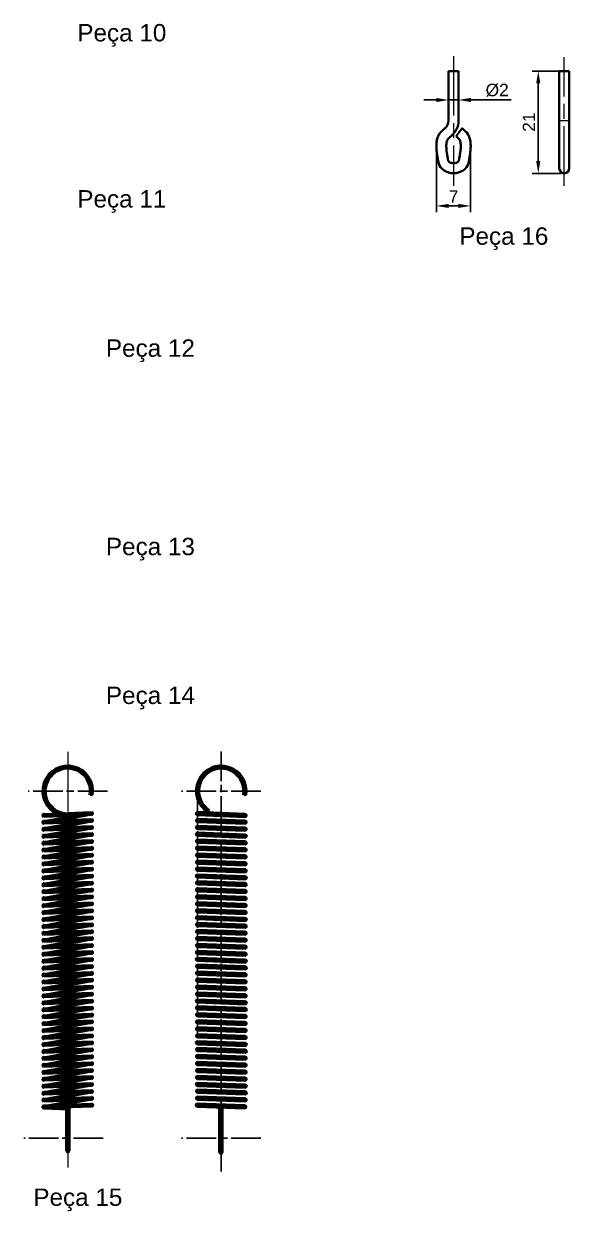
# Model space of a CAD drawing. Header units: millimetres. Extents: x 21 to 831, y -5 to 309.
# Drawn here: x 721.3 to 831.2, y 36.2 to 275.6 of the extents above; entities that cross this region are included whole.
import ezdxf

# ---------------------------------------------------------------- set-up
doc = ezdxf.new("R2010")
doc.units = ezdxf.units.MM
doc.linetypes.add('AM_ISO08W050', pattern=[18, 12, -1.5, 3, -1.5])
doc.linetypes.add('AM_ISO08W050x2', pattern=[9, 6, -0.75, 1.5, -0.75])
for name, color, linetype, lineweight in [('AM_0N', 7, 'Continuous', 50), ('AM_5', 3, 'Continuous', 25), ('AM_6', 2, 'Continuous', 35), ('AM_7N', 4, 'AM_ISO08W050', 25), ('AM_8N', 1, 'Continuous', 25), ('Contorno', 7, 'Continuous', 35), ('Cotas', 2, 'Continuous', 18), ('Eixos', 3, 'AM_ISO08W050', 18), ('Inflexão', 7, 'Continuous', 18)]:
    doc.layers.add(name, color=color, linetype=linetype, lineweight=lineweight)
doc.styles.get("Standard").update_dxf_attribs({"font": 'arial.ttf'})
doc.dimstyles.new('ISO-25$0', dxfattribs={"dimtxt": 2.5, "dimasz": 2.5, "dimexe": 1.25, "dimexo": 0.625, "dimtad": 1, "dimdec": 1, "dimtxsty": 'Standard', "dimcen": 2.5, "dimadec": 0, "dimazin": 0, "dimtfac": 1, "dimtdec": 1, "dimtmove": 0, "dimatfit": 3, "dimfxl": 1, "dimarcsym": 0})

# ---------------------------------------------------------------- blocks, each defined once
blk = doc.blocks.new('*U46')
at = {"layer": 'AM_0N'}
for p, q in [((4.81, 0.03), (-4.79, 0.37)), ((-4.81, -0.03), (4.79, -0.37))]:
    blk.add_line(p, q, dxfattribs=at)
for centre in [(-4.8, 0.17), (4.8, -0.17)]:
    blk.add_circle(centre, 0.2, dxfattribs=at)
for centre, start, end in [((-4.8, 0.17), 87.9335, 267.9335), ((4.8, -0.17), 267.9335, 87.9335)]:
    blk.add_arc(centre, 0.2, start, end, dxfattribs=at)
at = {"layer": 'AM_8N'}
for p, q in [((-5, 0.18), (-4.81, 0.37)), ((-4.98, 0.09), (-4.72, 0.36)), ((-4.94, 0.03), (-4.66, 0.32)), ((-4.88, -0.01), (-4.62, 0.26)), ((-4.8, -0.03), (-4.6, 0.18)), ((4.6, -0.17), (4.79, 0.03)), ((4.62, -0.25), (4.88, 0.01)), ((4.66, -0.31), (4.94, -0.03)), ((4.72, -0.35), (4.98, -0.09)), ((4.8, -0.37), (5, -0.17))]:
    blk.add_line(p, q, dxfattribs=at)
blk = doc.blocks.new('*U47')
at = {"layer": 'Cotas', "color": 0, "linetype": 'ByBlock', "lineweight": -2, "transparency": 16777216}
for p in [(0, 0), (0, -1.4), (0, -2.8), (0, -4.2), (0, -5.6), (0, -7), (0, -8.4), (0, -9.8), (0, -11.2), (0, -12.6), (0, -14), (0, -15.4), (0, -16.8), (0, -18.2), (0, -19.6), (0, -21), (0, -22.4), (0, -23.8), (0, -25.2), (0, -26.6), (0, -28), (0, -29.4), (0, -30.8), (0, -32.2), (0, -33.6), (0, -35), (0, -36.4), (0, -37.8), (0, -39.2), (0, -40.6), (0, -42), (0, -43.4), (0, -44.8), (0, -46.2), (0, -47.6), (0, -49), (0, -50.4), (0, -51.8), (0, -53.2), (0, -54.6)]:
    blk.add_blockref('*U46', p, dxfattribs=at)
blk = doc.blocks.new('*U48')
at = {"layer": 'AM_0N'}
for p, q in [((-4.81, 0.52), (4.79, 0.87)), ((4.81, 0.47), (-4.79, 0.12))]:
    blk.add_line(p, q, dxfattribs=at)
for centre, start, end in [((-4.8, 0.32), 92.0665, 272.0665), ((-4.8, 0.32), 92.0665, 272.0665), ((4.8, 0.67), 272.0665, 92.0665), ((4.8, 0.67), 272.0665, 92.0665)]:
    blk.add_arc(centre, 0.2, start, end, dxfattribs=at)
at = {"layer": 'Contorno'}
for p, q in [((2.02, 0.37), (-4.79, -0.87)), ((4.81, 0.47), (-2.04, -0.77))]:
    blk.add_line(p, q, dxfattribs=at)
blk = doc.blocks.new('*U49')
at = {"layer": 'Contorno', "color": 0, "linetype": 'ByBlock', "lineweight": -2, "transparency": 16777216}
for p in [(0, 0), (0, -1.4), (0, -2.8), (0, -4.2), (0, -5.6), (0, -7), (0, -8.4), (0, -9.8), (0, -11.2), (0, -12.6), (0, -14), (0, -15.4), (0, -16.8), (0, -18.2), (0, -19.6), (0, -21), (0, -22.4), (0, -23.8), (0, -25.2), (0, -26.6), (0, -28), (0, -29.4), (0, -30.8), (0, -32.2), (0, -33.6), (0, -35), (0, -36.4), (0, -37.8), (0, -39.2), (0, -40.6), (0, -42), (0, -43.4), (0, -44.8), (0, -46.2), (0, -47.6), (0, -49), (0, -50.4), (0, -51.8), (0, -53.2), (0, -54.6), (0, -56), (0, -57.4)]:
    blk.add_blockref('*U48', p, dxfattribs=at)
blk = doc.blocks.new('*D60')
at = {"layer": 'AM_5', "color": 0, "lineweight": -2, "transparency": 16777216}
for p, q in [((804.47, 250.28), (804.47, 237.66)), ((811.38, 250.28), (811.38, 237.66)), ((806.97, 238.91), (808.88, 238.91))]:
    blk.add_line(p, q, dxfattribs=at)
at = {"layer": 'AM_5', "color": 0, "transparency": 16777216}
for points in [[(806.97, 239.32), (806.97, 238.49), (804.47, 238.91)], [(808.88, 239.32), (808.88, 238.49), (811.38, 238.91)]]:
    blk.add_solid(points, dxfattribs=at)
at = {"layer": 'Defpoints', "color": 0, "transparency": 16777216}
for p in [(804.47, 250.91), (811.38, 250.91), (811.38, 238.91)]:
    blk.add_point(p, dxfattribs=at)
at = {"layer": 'AM_5', "color": 0, "transparency": 16777216, "insert": (807.93, 240.78), "char_height": 2.5, "attachment_point": 5}
blk.add_mtext('7', dxfattribs=at)
blk = doc.blocks.new('*D61')
at = {"layer": 'AM_5', "color": 0, "lineweight": -2, "transparency": 16777216}
for p, q in [((829.62, 266.1), (823.75, 266.1)), ((825, 263.6), (825, 247.97)), ((829.62, 245.47), (823.75, 245.47))]:
    blk.add_line(p, q, dxfattribs=at)
at = {"layer": 'AM_5', "color": 0, "transparency": 16777216}
for points in [[(824.58, 263.6), (825.42, 263.6), (825, 266.1)], [(824.58, 247.97), (825.42, 247.97), (825, 245.47)]]:
    blk.add_solid(points, dxfattribs=at)
at = {"layer": 'Defpoints', "color": 0, "transparency": 16777216}
for p in [(830.24, 266.1), (825, 245.47), (830.24, 245.47)]:
    blk.add_point(p, dxfattribs=at)
at = {"layer": 'AM_5', "color": 0, "transparency": 16777216, "insert": (823.12, 255.79), "char_height": 2.5, "attachment_point": 5, "rotation": 90}
blk.add_mtext('21', dxfattribs=at)
blk = doc.blocks.new('*D62')
at = {"layer": 'AM_5', "color": 0, "lineweight": -2, "transparency": 16777216}
for p, q in [((806.93, 259.35), (806.93, 261.51)), ((808.93, 259.35), (808.93, 261.51)), ((804.43, 260.26), (801.93, 260.26)), ((806.93, 260.26), (808.93, 260.26)), ((811.43, 260.26), (819.51, 260.26))]:
    blk.add_line(p, q, dxfattribs=at)
at = {"layer": 'AM_5', "color": 0, "transparency": 16777216}
for points in [[(804.43, 260.68), (804.43, 259.84), (806.93, 260.26)], [(811.43, 260.68), (811.43, 259.84), (808.93, 260.26)]]:
    blk.add_solid(points, dxfattribs=at)
at = {"layer": 'Defpoints', "color": 0, "transparency": 16777216}
for p in [(806.93, 258.72), (808.93, 260.26), (808.93, 258.72)]:
    blk.add_point(p, dxfattribs=at)
at = {"layer": 'AM_5', "color": 0, "transparency": 16777216, "insert": (816.72, 262.23), "char_height": 2.5, "attachment_point": 5}
blk.add_mtext('%%C2', dxfattribs=at)
blk = doc.blocks.new('Gancho de suspensão da massa')
at = {"layer": 'Contorno'}
for p, q in [((-0.98, 0), (-0.98, -10)), ((-0.98, 0), (1.02, 0)), ((1.02, 0), (1.02, -10)), ((1.76, -11.55), (0.54, -13.14))]:
    blk.add_line(p, q, dxfattribs=at)
for radius in [2, 4]:
    blk.add_arc((-2.98, -10), radius, 308.7076, 360, dxfattribs=at)
for points, knots in [([(0.02, -20.63), (-0.32, -20.59), (-1.29, -20.46), (-2.81, -19.58), (-3.37, -16.67), (-3.8, -13.44), (-2.18, -11.92), (-1.73, -11.55)], [0, 0, 0, 0, 1.015842, 2.968754, 4.686662, 9.690498, 11.378406, 11.378406, 11.378406, 11.378406]), ([(-2.68, -19.29), (-2.72, -19.23), (-2.74, -19.18), (-2.8, -19.07), (-2.83, -19.01), (-2.87, -18.91), (-2.88, -18.87), (-2.91, -18.79), (-2.92, -18.76), (-2.97, -18.62), (-2.99, -18.53), (-3.04, -18.35), (-3.05, -18.27), (-3.1, -18.06), (-3.12, -17.94), (-3.16, -17.69), (-3.18, -17.57), (-3.25, -17.15), (-3.3, -16.85), (-3.38, -16.25), (-3.41, -15.95), (-3.44, -15.41), (-3.45, -15.17), (-3.43, -14.66), (-3.41, -14.41), (-3.33, -13.91), (-3.28, -13.67), (-3.12, -13.21), (-3.02, -12.99), (-2.84, -12.7), (-2.78, -12.62), (-2.66, -12.46), (-2.6, -12.38), (-2.45, -12.21), (-2.36, -12.12), (-2.19, -11.95), (-2.1, -11.87), (-1.91, -11.71), (-1.82, -11.63), (-1.73, -11.56)], [3.081035, 3.081035, 3.081035, 3.081035, 3.277809, 3.277809, 3.474583, 3.474583, 3.589021, 3.589021, 3.703459, 3.703459, 4.031854, 4.031854, 4.267018, 4.267018, 4.620797, 4.620797, 4.974576, 4.974576, 5.817203, 5.817203, 6.659829, 6.659829, 7.356631, 7.356631, 8.12125, 8.12125, 8.885868, 8.885868, 9.650487, 9.650487, 9.966106, 9.966106, 10.281726, 10.281726, 10.655249, 10.655249, 11.028772, 11.028772, 11.368108, 11.368108, 11.368108, 11.368108]), ([(-2.68, -19.29), (-2.72, -19.23), (-2.74, -19.18), (-2.8, -19.07), (-2.83, -19.01), (-2.87, -18.91), (-2.88, -18.87), (-2.91, -18.79), (-2.92, -18.76), (-2.97, -18.62), (-2.99, -18.53), (-3.04, -18.35), (-3.05, -18.27), (-3.1, -18.06), (-3.12, -17.94), (-3.16, -17.69), (-3.18, -17.57), (-3.25, -17.15), (-3.3, -16.85), (-3.38, -16.25), (-3.41, -15.95), (-3.44, -15.41), (-3.45, -15.17), (-3.43, -14.66), (-3.41, -14.41), (-3.33, -13.91), (-3.28, -13.67), (-3.12, -13.21), (-3.02, -12.99), (-2.84, -12.7), (-2.78, -12.62), (-2.66, -12.46), (-2.6, -12.38), (-2.45, -12.21), (-2.36, -12.12), (-2.19, -11.95), (-2.1, -11.87), (-1.91, -11.71), (-1.82, -11.63), (-1.73, -11.56)], [3.081035, 3.081035, 3.081035, 3.081035, 3.277809, 3.277809, 3.474583, 3.474583, 3.589021, 3.589021, 3.703459, 3.703459, 4.031854, 4.031854, 4.267018, 4.267018, 4.620797, 4.620797, 4.974576, 4.974576, 5.817203, 5.817203, 6.659829, 6.659829, 7.356631, 7.356631, 8.12125, 8.12125, 8.885868, 8.885868, 9.650487, 9.650487, 9.966106, 9.966106, 10.281726, 10.281726, 10.655249, 10.655249, 11.028772, 11.028772, 11.368108, 11.368108, 11.368108, 11.368108]), ([(0.02, -20.63), (0.35, -20.59), (1.33, -20.46), (2.85, -19.58), (3.4, -16.67), (3.83, -13.44), (2.21, -11.92), (1.76, -11.55)], [0, 0, 0, 0, 1.015842, 2.968754, 4.686662, 9.690498, 11.378406, 11.378406, 11.378406, 11.378406]), ([(2.71, -19.29), (2.75, -19.23), (2.78, -19.18), (2.83, -19.07), (2.86, -19.01), (2.9, -18.91), (2.92, -18.87), (2.94, -18.79), (2.95, -18.76), (3, -18.62), (3.02, -18.53), (3.07, -18.35), (3.09, -18.27), (3.13, -18.06), (3.15, -17.94), (3.19, -17.69), (3.22, -17.57), (3.29, -17.15), (3.33, -16.85), (3.41, -16.25), (3.44, -15.95), (3.47, -15.41), (3.48, -15.17), (3.46, -14.66), (3.44, -14.41), (3.37, -13.91), (3.31, -13.67), (3.15, -13.21), (3.05, -12.99), (2.87, -12.7), (2.81, -12.62), (2.69, -12.46), (2.63, -12.38), (2.48, -12.21), (2.4, -12.12), (2.22, -11.95), (2.13, -11.87), (1.95, -11.71), (1.86, -11.63), (1.77, -11.56)], [3.081035, 3.081035, 3.081035, 3.081035, 3.277809, 3.277809, 3.474583, 3.474583, 3.589021, 3.589021, 3.703459, 3.703459, 4.031854, 4.031854, 4.267018, 4.267018, 4.620797, 4.620797, 4.974576, 4.974576, 5.817203, 5.817203, 6.659829, 6.659829, 7.356631, 7.356631, 8.12125, 8.12125, 8.885868, 8.885868, 9.650487, 9.650487, 9.966106, 9.966106, 10.281726, 10.281726, 10.655249, 10.655249, 11.028772, 11.028772, 11.368108, 11.368108, 11.368108, 11.368108]), ([(2.71, -19.29), (2.75, -19.23), (2.78, -19.18), (2.83, -19.07), (2.86, -19.01), (2.9, -18.91), (2.92, -18.87), (2.94, -18.79), (2.95, -18.76), (3, -18.62), (3.02, -18.53), (3.07, -18.35), (3.09, -18.27), (3.13, -18.06), (3.15, -17.94), (3.19, -17.69), (3.22, -17.57), (3.29, -17.15), (3.33, -16.85), (3.41, -16.25), (3.44, -15.95), (3.47, -15.41), (3.48, -15.17), (3.46, -14.66), (3.44, -14.41), (3.37, -13.91), (3.31, -13.67), (3.15, -13.21), (3.05, -12.99), (2.87, -12.7), (2.81, -12.62), (2.69, -12.46), (2.63, -12.38), (2.48, -12.21), (2.4, -12.12), (2.22, -11.95), (2.13, -11.87), (1.95, -11.71), (1.86, -11.63), (1.77, -11.56)], [3.081035, 3.081035, 3.081035, 3.081035, 3.277809, 3.277809, 3.474583, 3.474583, 3.589021, 3.589021, 3.703459, 3.703459, 4.031854, 4.031854, 4.267018, 4.267018, 4.620797, 4.620797, 4.974576, 4.974576, 5.817203, 5.817203, 6.659829, 6.659829, 7.356631, 7.356631, 8.12125, 8.12125, 8.885868, 8.885868, 9.650487, 9.650487, 9.966106, 9.966106, 10.281726, 10.281726, 10.655249, 10.655249, 11.028772, 11.028772, 11.368108, 11.368108, 11.368108, 11.368108]), ([(-0.98, -18.24), (-0.98, -18.24), (-0.99, -18.22), (-1.03, -18.11), (-1.08, -17.96), (-1.14, -17.64), (-1.16, -17.52), (-1.21, -17.25), (-1.23, -17.11), (-1.3, -16.71), (-1.34, -16.45), (-1.42, -15.74), (-1.45, -15.31), (-1.43, -14.65), (-1.39, -14.4), (-1.31, -14.11), (-1.28, -14.03), (-1.23, -13.91), (-1.21, -13.86), (-1.14, -13.76), (-1.09, -13.69), (-0.92, -13.51), (-0.81, -13.4), (-0.54, -13.16), (-0.37, -13.03), (0.02, -12.65)], [3.081035, 3.081035, 3.081035, 3.081035, 3.501861, 3.501861, 4.307435, 4.307435, 4.709104, 4.709104, 5.110774, 5.110774, 5.914113, 5.914113, 7.398486, 7.398486, 8.611286, 8.611286, 9.240252, 9.240252, 9.668711, 9.668711, 10.354076, 10.354076, 11.039441, 11.039441, 11.800283, 11.800283, 11.800283, 11.800283]), ([(1.01, -18.24), (1.01, -18.24), (1.02, -18.22), (1.07, -18.11), (1.11, -17.96), (1.17, -17.64), (1.2, -17.52), (1.24, -17.25), (1.27, -17.11), (1.33, -16.71), (1.37, -16.45), (1.46, -15.74), (1.48, -15.31), (1.46, -14.65), (1.43, -14.4), (1.35, -14.11), (1.32, -14.03), (1.26, -13.91), (1.24, -13.86), (1.18, -13.76), (1.12, -13.69), (0.95, -13.51), (0.85, -13.4), (0.66, -13.24), (0.61, -13.2), (0.54, -13.14)], [3.081035, 3.081035, 3.081035, 3.081035, 3.501861, 3.501861, 4.307435, 4.307435, 4.709104, 4.709104, 5.110774, 5.110774, 5.914113, 5.914113, 7.398486, 7.398486, 8.611286, 8.611286, 9.240252, 9.240252, 9.668711, 9.668711, 10.354076, 10.354076, 11.039441, 11.039441, 11.319269, 11.319269, 11.319269, 11.319269]), ([(0.02, -18.61), (0.09, -18.62), (-0.06, -18.6), (-0.27, -18.56), (-0.35, -18.55), (-0.46, -18.52), (-0.51, -18.5), (-0.61, -18.47), (-0.65, -18.45), (-0.79, -18.39), (-0.86, -18.34), (-0.95, -18.27), (-0.98, -18.24), (-0.98, -18.24)], [0, 0, 0, 0, 0.542862, 0.542862, 0.942699, 0.942699, 1.275435, 1.275435, 1.60817, 1.60817, 2.27364, 2.27364, 2.860374, 2.860374, 2.860374, 2.860374]), ([(0.02, -18.61), (-0.06, -18.62), (0.09, -18.6), (0.3, -18.56), (0.38, -18.55), (0.49, -18.52), (0.54, -18.5), (0.64, -18.47), (0.69, -18.45), (0.82, -18.39), (0.89, -18.34), (0.99, -18.27), (1.01, -18.24), (1.01, -18.24)], [0, 0, 0, 0, 0.542862, 0.542862, 0.942699, 0.942699, 1.275435, 1.275435, 1.60817, 1.60817, 2.27364, 2.27364, 2.860374, 2.860374, 2.860374, 2.860374])]:
    blk.add_open_spline(points, degree=3, knots=knots, dxfattribs=at)
at = {"layer": 'Eixos'}
blk.add_line((0, 3.01), (0, -23.18), dxfattribs=at)

msp = doc.modelspace()

# ---------------------------------------------------------------- linework, layer by layer
at = {"layer": 'AM_0N'}
for p, q in [((756.31, 116.2), (765.91, 115.85)), ((765.93, 116.25), (756.33, 116.6)), ((765.93, 114.87), (756.33, 115.21)), ((758.46, 116.72), (758.67, 117.06)), ((756.31, 114.81), (765.91, 114.47)), ((725.4, 57.47), (735, 57.81)), ((765.88, 57.48), (756.28, 57.83)), ((725.4, 57.07), (730.41, 56.89)), ((735.01, 57.41), (725.41, 57.07)), ((730.01, 57.23), (730.01, 57.24)), ((730.01, 48.42), (730.01, 57)), ((730.41, 56.97), (730.41, 48.42)), ((756.27, 57.43), (765.87, 57.08)), ((760.87, 48.14), (760.87, 56.97)), ((761.27, 56.97), (761.27, 48.14))]:
    msp.add_line(p, q, dxfattribs=at)
for centre in [(756.32, 116.4), (756.32, 115.01), (765.92, 116.05), (765.92, 114.67), (725.41, 57.27), (735.01, 57.61), (756.27, 57.63), (765.87, 57.28), (761.07, 48.14)]:
    msp.add_circle(centre, 0.2, dxfattribs=at)
for centre, radius, start, end in [((730.2, 120.95), 5, 350.2141, 246.7536), ((730.2, 120.95), 4.6, 350.2141, 261.3605), ((761.12, 120.95), 5, 350.2141, 237.8043), ((761.12, 120.95), 4.6, 350.2141, 237.8043), ((756.32, 116.4), 0.2, 87.9335, 267.9335), ((756.32, 115.01), 0.2, 87.9335, 267.9335), ((765.92, 116.05), 0.2, 267.9335, 87.9335), ((765.92, 114.67), 0.2, 267.9335, 87.9335), ((725.41, 57.27), 0.2, 92.0665, 272.0665), ((735.01, 57.61), 0.2, 272.0665, 92.0665), ((756.27, 57.63), 0.2, 87.9335, 267.9335), ((765.87, 57.28), 0.2, 267.9335, 87.9335), ((730.21, 48.42), 0.2, 180, 0), ((730.21, 48.42), 0.2, 180, 0), ((761.07, 48.14), 0.2, 180, 0)]:
    msp.add_arc(centre, radius, start, end, dxfattribs=at)
at = {"layer": 'AM_0N', "extrusion": (0, 0, -1)}
msp.add_ellipse((730.21, 57.06), major_axis=(-0.2, 0), ratio=0.838485, dxfattribs=at)
at = {"layer": 'AM_0N'}
msp.add_ellipse((761.07, 56.97), major_axis=(0.2, 0), ratio=0.838485, dxfattribs=at)
at = {"layer": 'AM_7N', "linetype": 'AM_ISO08W050x2'}
for p, q in [((761.12, 128.95), (761.12, 44.29)), ((738.2, 120.95), (722.2, 120.95)), ((769.12, 120.95), (753.12, 120.95)), ((756.32, 119.6), (756.32, 71.63)), ((737.33, 50.95), (721.33, 50.95)), ((769.12, 50.95), (753.12, 50.95))]:
    msp.add_line(p, q, dxfattribs=at)
at = {"layer": 'AM_8N'}
for p, q in [((756.12, 116.41), (756.32, 116.6)), ((756.12, 115.02), (756.32, 115.21)), ((756.14, 116.32), (756.4, 116.58)), ((756.14, 114.94), (756.4, 115.2)), ((756.18, 116.26), (756.46, 116.54)), ((756.18, 114.88), (756.46, 115.16)), ((756.24, 116.22), (756.5, 116.48)), ((756.24, 114.83), (756.5, 115.1)), ((756.32, 116.2), (756.52, 116.4)), ((756.32, 114.81), (756.52, 115.02)), ((765.72, 116.06), (765.92, 116.25)), ((765.74, 115.97), (766, 116.24)), ((765.78, 115.91), (766.06, 116.2)), ((765.84, 115.87), (766.1, 116.14)), ((765.92, 115.85), (766.12, 116.06)), ((765.72, 114.67), (765.92, 114.87)), ((765.74, 114.59), (766, 114.85)), ((765.78, 114.53), (766.06, 114.81)), ((765.84, 114.49), (766.1, 114.75)), ((765.92, 114.47), (766.12, 114.67)), ((725.59, 57.19), (725.33, 57.45)), ((725.61, 57.27), (725.41, 57.47)), ((735.01, 57.41), (734.81, 57.62)), ((735.09, 57.43), (734.82, 57.7)), ((735.15, 57.47), (734.87, 57.76)), ((735.19, 57.54), (734.93, 57.8)), ((735.21, 57.62), (735.01, 57.81)), ((756.07, 57.63), (756.27, 57.83)), ((756.09, 57.55), (756.35, 57.81)), ((756.13, 57.49), (756.41, 57.77)), ((756.19, 57.45), (756.45, 57.71)), ((756.27, 57.43), (756.47, 57.63)), ((765.67, 57.29), (765.87, 57.48)), ((765.69, 57.2), (765.95, 57.47)), ((725.41, 57.07), (725.21, 57.27)), ((725.49, 57.09), (725.22, 57.35)), ((725.55, 57.13), (725.27, 57.41)), ((765.73, 57.14), (766.01, 57.42)), ((765.79, 57.1), (766.05, 57.37)), ((765.87, 57.08), (766.07, 57.28)), ((760.87, 48.15), (761.07, 48.34)), ((760.89, 48.07), (761.15, 48.33)), ((760.93, 48.01), (761.21, 48.29)), ((760.99, 47.96), (761.25, 48.23)), ((761.07, 47.94), (761.27, 48.15))]:
    msp.add_line(p, q, dxfattribs=at)
at = {"layer": 'Contorno'}
for p, q in [((829.24, 266.1), (829.24, 246.47)), ((829.24, 266.1), (831.24, 266.1)), ((831.24, 266.1), (831.24, 256.1)), ((831.24, 266.1), (831.24, 246.47)), ((734.73, 120.17), (735.13, 120.1)), ((765.65, 120.17), (766.05, 120.1))]:
    msp.add_line(p, q, dxfattribs=at)
msp.add_arc((830.24, 246.47), 1, 180, 0, dxfattribs=at)
at = {"layer": 'Cotas'}
for p, q in [((735, 59.03), (725.2, 58.68)), ((735.01, 57.62), (725.21, 57.26)), ((756.27, 57.63), (766.07, 57.28)), ((756.32, 59.03), (766.12, 58.68))]:
    msp.add_line(p, q, dxfattribs=at)
at = {"layer": 'Eixos'}
for p, q in [((830.24, 242.98), (830.24, 268.86)), ((730.2, 128.83), (730.2, 45.06))]:
    msp.add_line(p, q, dxfattribs=at)
at = {"layer": 'Inflexão'}
msp.add_line((829.45, 256.1), (830.95, 256.1), dxfattribs=at)

# ---------------------------------------------------------------- block references
at = {"layer": 'Contorno'}
msp.add_blockref('*U49', (730.2, 115.73), dxfattribs=at)
at = {"layer": 'Cotas'}
for name, p in [('Gancho de suspensão da massa', (807.91, 266.1)), ('*U47', (761.12, 113.46))]:
    msp.add_blockref(name, p, dxfattribs=at)

# ---------------------------------------------------------------- texts
at = {"layer": 'AM_6', "char_height": 3.5, "attachment_point": 1}
for s, insert in [('Peça 10', (732.12, 275.57)), ('Peça 11', (732.12, 242.08)), ('Peça 16', (809.09, 234.58)), ('Peça 12', (737.88, 212)), ('Peça 13', (737.88, 172)), ('Peça 14', (737.88, 142)), ('Peça 15', (723.26, 40.83))]:
    msp.add_mtext_dynamic_manual_height_columns(s, width=30.0696, gutter_width=17.5, heights=[0], dxfattribs=dict(at, insert=insert))

# ---------------------------------------------------------------- dimensions: what is measured, and where the dimension line sits
at = {"layer": 'AM_5'}
dim = msp.add_linear_dim(base=(825, 245.47), p1=(830.24, 266.1), p2=(830.24, 245.47), angle=90, text='21', dimstyle='ISO-25$0', override={"dimpost": ''}, dxfattribs=at)
dim.commit()
dim.dimension.update_dxf_attribs({"geometry": '*D61', "text_midpoint": (823.12, 255.79)})
for base, p1, p2, text, picture, middle in [((808.93, 260.26), (806.93, 258.72), (808.93, 258.72), '%%C<>', '*D62', (816.72, 262.23)), ((811.38, 238.91), (804.47, 250.91), (811.38, 250.91), '7', '*D60', (807.93, 240.78))]:
    dim = msp.add_linear_dim(base=base, p1=p1, p2=p2, text=text, dimstyle='ISO-25$0', override={"dimpost": ''}, dxfattribs=at)
    dim.commit()
    dim.dimension.update_dxf_attribs({"geometry": picture, "text_midpoint": middle})

doc.saveas('drawing.dxf')
